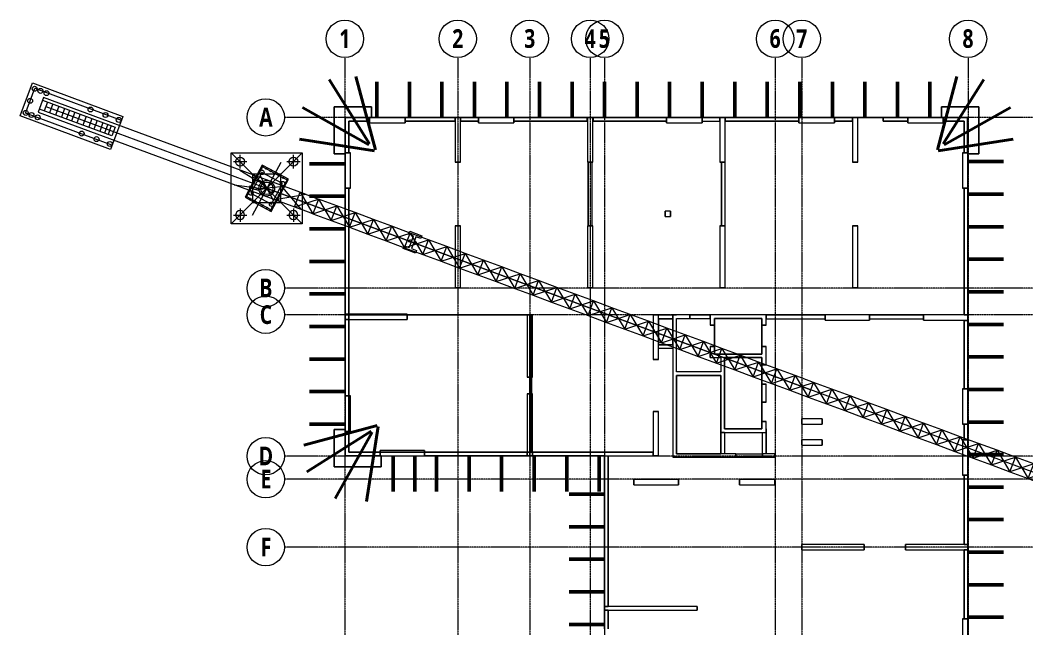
# Model space of a CAD drawing. Header units: millimetres. Extents: x -41779 to 122129, y -6962 to 59838.
# Drawn here: x -41779 to 14843, y 23121 to 57347 of the extents above; entities that cross this region are included whole.
import ezdxf

# ---------------------------------------------------------------- set-up
doc = ezdxf.new("R2010")
doc.units = ezdxf.units.MM
doc.linetypes.add('Grid Line', pattern=[10, 8, -1, 0, -1])
for name, color, linetype, lineweight in [('10-NR-Text', 4, 'Continuous', 5), ('A-DETL', 90, 'Continuous', 5), ('A-FLOR', 192, 'Continuous', 5), ('A-WALL', 113, 'Continuous', 15), ('kp1', 215, 'Continuous', 15), ('S-BEAM', 12, 'Continuous', 15), ('S-GRID', 1, 'Continuous', 5), ('S-GRID-IDEN', 1, 'Continuous', 9), ('Site Planning 180317_dwg', 8, 'Continuous', 5), ('VATLIEU', 32, 'Continuous', 13)]:
    doc.layers.add(name, color=color, linetype=linetype, lineweight=lineweight)
doc.styles.add('Roboto_B', font='Roboto-Bold.ttf', dxfattribs={"width": 0.8, "height": 1050})

# ---------------------------------------------------------------- blocks, each defined once
blk = doc.blocks.new('BMS-SUPPER STRUCTURE_180317_rvt-1-Level 2 -  BRACKET LAYOUT')
at = {"layer": 'A-FLOR', "color": 9}
for p, q in [((-24117, 49831), (-24117, 52481)), ((-24117, 52481), (-22017, 52481)), ((-22017, 52481), (-22017, 51871)), ((10033, 52481), (12133, 52481)), ((10033, 51871), (10033, 52481)), ((12133, 52481), (12133, 49831)), ((-23507, 51871), (-22127, 51871)), ((-23507, 49891), (-23507, 51871)), ((-23507, 49891), (-23507, 51871)), ((-23507, 51871), (-22127, 51871)), ((-22127, 51871), (-20127, 51871)), ((-22017, 51871), (-22127, 51871)), ((-22127, 51871), (-22017, 51871)), ((-20127, 51871), (-17317, 51871)), ((-17317, 51871), (-17017, 51871)), ((-17017, 51871), (-16007, 51871)), ((-16007, 51871), (-14007, 51871)), ((-14007, 51871), (-9880, 51871)), ((-9880, 51871), (-9867, 51871)), ((-9867, 51871), (-9567, 51871)), ((-9567, 51871), (-9554, 51871)), ((-9554, 51871), (-5427, 51871)), ((-5427, 51871), (-3427, 51871)), ((-3427, 51871), (-2417, 51871)), ((-2417, 51871), (-2117, 51871)), ((-2117, 51871), (2023, 51871)), ((2023, 51871), (4023, 51871)), ((4023, 51871), (5033, 51871)), ((5033, 51871), (5333, 51871)), ((5333, 51871), (8143, 51871)), ((8143, 51871), (10143, 51871)), ((10143, 51871), (10033, 51871)), ((10033, 51871), (10143, 51871)), ((10143, 51871), (11523, 51871)), ((11523, 51871), (10143, 51871)), ((10143, 51871), (11523, 51871)), ((11523, 51871), (11523, 49891)), ((11523, 49891), (11523, 51871)), ((11523, 51871), (11523, 49891)), ((-23507, 49831), (-24117, 49831)), ((-23507, 47891), (-23507, 49891)), ((-23507, 49891), (-23507, 49831)), ((-23507, 49831), (-23507, 49891)), ((11523, 49891), (11523, 47891)), ((11523, 49831), (11523, 49891)), ((11523, 49891), (11523, 49831)), ((12133, 49831), (11523, 49831)), ((-23507, 40816), (-23507, 47891)), ((11523, 47891), (11523, 40771)), ((-23507, 40771), (-23507, 40816)), ((-23297, 40771), (-23507, 40771)), ((-20007, 40771), (-23297, 40771)), ((-23297, 40516), (-23297, 40771)), ((-23297, 40771), (-20007, 40771)), ((-13267, 40771), (-20007, 40771)), ((-20007, 40771), (-13267, 40771)), ((-13117, 40771), (-13267, 40771)), ((-13267, 40771), (-13012, 40771)), ((-13117, 37271), (-13117, 40768)), ((-13012, 40768), (-13012, 37271)), ((11523, 40771), (11523, 40471)), ((-23297, 36221), (-23297, 40516)), ((-5067, 40561), (-5877, 40561)), ((-5877, 40561), (-5877, 39091)), ((-5067, 39091), (-5067, 40561)), ((-67, 40571), (-2717, 40571)), ((-2717, 40571), (-2717, 40191)), ((-67, 40191), (-67, 40571)), ((11523, 40471), (11523, 40458)), ((11523, 40458), (11523, 36626)), ((-2717, 40191), (-2717, 38991)), ((-67, 38991), (-67, 40191)), ((-5877, 39091), (-5067, 39091)), ((-2717, 38991), (-2717, 38571)), ((-2717, 38571), (-67, 38571)), ((-67, 38571), (-67, 38991)), ((-67, 38371), (-2167, 38371)), ((-2167, 38371), (-2167, 34371)), ((-67, 37971), (-67, 38371)), ((-67, 36871), (-67, 37971)), ((-2367, 37371), (-4867, 37371)), ((-4867, 37371), (-4867, 32971)), ((-2367, 34171), (-2367, 37371)), ((-13117, 36341), (-13117, 37271)), ((-13012, 37271), (-13012, 36341)), ((-67, 35871), (-67, 36871)), ((-13117, 33051), (-13117, 36341)), ((-13012, 36341), (-13012, 33051)), ((11523, 36626), (11523, 34626)), ((-67, 34771), (-67, 35871)), ((-67, 34371), (-67, 34771)), ((11523, 34626), (11523, 33756)), ((-24117, 32231), (-24117, 34331)), ((-24117, 34331), (-23507, 34331)), ((-23507, 34331), (-23507, 34221)), ((-23507, 34221), (-23507, 34331)), ((-23507, 34221), (-23507, 32841)), ((-23507, 32841), (-23507, 34221)), ((-23297, 33051), (-23297, 34221)), ((-2367, 32971), (-2367, 34171)), ((-2167, 34371), (-67, 34371)), ((11523, 33756), (11523, 31756)), ((-23507, 32841), (-21527, 32841)), ((-21527, 32841), (-23507, 32841)), ((-21527, 33051), (-23297, 33051)), ((-21527, 32841), (-21467, 32841)), ((-21467, 32841), (-21527, 32841)), ((-21467, 32841), (-21467, 32231)), ((-13267, 33051), (-19027, 33051)), ((-13117, 33051), (-13267, 33051)), ((-13117, 32841), (-13117, 33051)), ((-13012, 33051), (-13117, 33051)), ((-12967, 32841), (-13117, 32841)), ((-8907, 32841), (-12967, 32841)), ((-8907, 24386), (-8907, 32841)), ((-4867, 32971), (-2367, 32971)), ((-21467, 32231), (-24117, 32231)), ((11523, 31756), (11523, 27866)), ((11523, 27866), (11523, 27566)), ((11523, 27566), (11523, 23676)), ((-8907, 24176), (-8907, 24386)), ((-8907, 23121), (-8907, 24176)), ((11523, 23676), (11523, 21676))]:
    blk.add_line(p, q, dxfattribs=at)
at = {"layer": 'A-FLOR', "color": 55}
for p, q in [((-22017, 52481), (-24117, 52481)), ((-24117, 52481), (-24117, 49831)), ((-22017, 51871), (-22017, 52481)), ((10033, 52481), (10033, 51871)), ((12133, 52481), (10033, 52481)), ((12133, 49831), (12133, 52481)), ((-23507, 51871), (-23507, 49891)), ((-22127, 51871), (-23507, 51871)), ((-17317, 51871), (-20127, 51871)), ((-16007, 51871), (-17017, 51871)), ((-9867, 51871), (-14007, 51871)), ((-5427, 51871), (-9567, 51871)), ((-2417, 51871), (-3427, 51871)), ((2023, 51871), (-2117, 51871)), ((5033, 51871), (4023, 51871)), ((8143, 51871), (5333, 51871)), ((11523, 51871), (10143, 51871)), ((11523, 49891), (11523, 51871)), ((-24117, 49831), (-23507, 49831)), ((11523, 49831), (12133, 49831)), ((-23507, 47891), (-23507, 40816)), ((11523, 40771), (11523, 47891)), ((-20007, 40771), (-13267, 40771)), ((-13267, 40771), (-20007, 40771)), ((-23297, 40516), (-23297, 36221)), ((-5877, 40561), (-5067, 40561)), ((11523, 36626), (11523, 40471)), ((-2717, 38991), (-2717, 40191)), ((-67, 40191), (-67, 38991)), ((-5067, 39091), (-5877, 39091)), ((-67, 37971), (-67, 36871)), ((-13117, 37271), (-13117, 36341)), ((-13012, 36341), (-13012, 37271)), ((-67, 35871), (-67, 34771)), ((11523, 33756), (11523, 34626)), ((-23507, 34331), (-24117, 34331)), ((-24117, 34331), (-24117, 32231)), ((-23297, 34221), (-23297, 33051)), ((-2367, 34171), (-2367, 32971)), ((-23297, 33051), (-21527, 33051)), ((-21467, 32231), (-21467, 32841)), ((-19027, 33051), (-13267, 33051)), ((-12967, 32841), (-8907, 32841)), ((-8907, 32841), (-8907, 24386)), ((-24117, 32231), (-21467, 32231)), ((11523, 27866), (11523, 31756)), ((11523, 23676), (11523, 27566)), ((-8907, 24176), (-8907, 23121))]:
    blk.add_line(p, q, dxfattribs=at)
at = {"layer": 'A-FLOR', "color": 50}
for p, q in [((-22127, 51871), (-23507, 51871)), ((-23507, 51871), (-23507, 49891)), ((-23297, 34221), (-23297, 36221)), ((-19027, 33051), (-21527, 33051))]:
    blk.add_line(p, q, dxfattribs=at)
at = {"layer": 'A-FLOR', "color": 43}
for p, q in [((-20127, 51871), (-22127, 51871)), ((-17017, 51871), (-17317, 51871)), ((-14007, 51871), (-16007, 51871)), ((-9567, 51871), (-9867, 51871)), ((-3427, 51871), (-5427, 51871)), ((-2117, 51871), (-2417, 51871)), ((4023, 51871), (2023, 51871)), ((5333, 51871), (5033, 51871)), ((10143, 51871), (8143, 51871)), ((-23507, 49891), (-23507, 47891)), ((11523, 47891), (11523, 49891)), ((-23507, 40816), (-23507, 40771)), ((-23507, 40771), (-20007, 40771)), ((-20007, 40771), (-23297, 40771)), ((-23297, 40771), (-23297, 40516)), ((-13267, 40771), (-13117, 40771)), ((-13012, 40771), (-13267, 40771)), ((-13117, 40771), (-13117, 37271)), ((-13012, 37271), (-13012, 40771)), ((11523, 40471), (11523, 40771)), ((-5877, 39091), (-5877, 40561)), ((-5067, 40561), (-5067, 39091)), ((-2717, 40191), (-2717, 40571)), ((-2717, 40571), (-67, 40571)), ((-67, 40571), (-67, 40191)), ((-2717, 38571), (-2717, 38991)), ((-67, 38571), (-2717, 38571)), ((-67, 38991), (-67, 38571)), ((-2167, 34371), (-2167, 38371)), ((-2167, 38371), (-67, 38371)), ((-67, 38371), (-67, 37971)), ((-4867, 32971), (-4867, 37371)), ((-4867, 37371), (-2367, 37371)), ((-2367, 37371), (-2367, 34171)), ((-67, 36871), (-67, 35871)), ((-13117, 36341), (-13117, 32841)), ((-13012, 33051), (-13012, 36341)), ((11523, 34626), (11523, 36626)), ((-23297, 36221), (-23297, 34221)), ((-67, 34771), (-67, 34371)), ((-67, 34371), (-2167, 34371)), ((11523, 31756), (11523, 33756)), ((-21527, 33051), (-19027, 33051)), ((-13267, 33051), (-13012, 33051)), ((-13117, 32841), (-12967, 32841)), ((-2367, 32971), (-4867, 32971)), ((11523, 27566), (11523, 27866)), ((-8907, 24386), (-8907, 24176)), ((11523, 21676), (11523, 23676)), ((-8907, 23121), (-8907, 21121))]:
    blk.add_line(p, q, dxfattribs=at)
at = {"layer": 'A-WALL', "color": 8, "lineweight": 18}
for p, q in [((-20127, 51871), (-22127, 51871)), ((-22127, 51871), (-22127, 51571)), ((-22127, 51571), (-20127, 51571)), ((-20127, 51571), (-20127, 51871)), ((-17017, 51871), (-17317, 51871)), ((-17317, 51871), (-17317, 49371)), ((-17017, 49371), (-17017, 51871)), ((-14007, 51871), (-16007, 51871)), ((-16007, 51871), (-16007, 51571)), ((-16007, 51571), (-14007, 51571)), ((-14007, 51571), (-14007, 51871)), ((-9567, 51871), (-9867, 51871)), ((-9867, 51871), (-9867, 49371)), ((-9567, 49371), (-9567, 51871)), ((-3427, 51871), (-5427, 51871)), ((-5427, 51871), (-5427, 51571)), ((-5427, 51571), (-3427, 51571)), ((-3427, 51571), (-3427, 51871)), ((-2117, 51871), (-2417, 51871)), ((-2417, 51871), (-2417, 49371)), ((-2117, 49371), (-2117, 51871)), ((4023, 51871), (2023, 51871)), ((2023, 51871), (2023, 51571)), ((2023, 51571), (4023, 51571)), ((4023, 51571), (4023, 51871)), ((5333, 51871), (5033, 51871)), ((5033, 51871), (5033, 49371)), ((5333, 49371), (5333, 51871)), ((10143, 51871), (8143, 51871)), ((8143, 51871), (8143, 51571)), ((8143, 51571), (10143, 51571)), ((10143, 51571), (10143, 51871)), ((-23207, 49891), (-23507, 49891)), ((-23507, 49891), (-23507, 47891)), ((-23207, 47891), (-23207, 49891)), ((11523, 49891), (11223, 49891)), ((11223, 49891), (11223, 47891)), ((11523, 47891), (11523, 49891)), ((-17317, 49371), (-17017, 49371)), ((-9867, 49371), (-9567, 49371)), ((-2417, 49371), (-2117, 49371)), ((5033, 49371), (5333, 49371)), ((-23507, 47891), (-23207, 47891)), ((11223, 47891), (11523, 47891)), ((-5207, 46601), (-5507, 46601)), ((-5507, 46601), (-5507, 46301)), ((-5207, 46301), (-5207, 46601)), ((-5507, 46301), (-5207, 46301)), ((-17017, 45791), (-17317, 45791)), ((-17317, 45791), (-17317, 42291)), ((-17017, 42291), (-17017, 45791)), ((-9567, 45791), (-9867, 45791)), ((-9867, 45791), (-9867, 42291)), ((-9567, 42291), (-9567, 45791)), ((-2117, 45791), (-2417, 45791)), ((-2417, 45791), (-2417, 42291)), ((-2117, 42291), (-2117, 45791)), ((5333, 45791), (5033, 45791)), ((5033, 45791), (5033, 42291)), ((5333, 42291), (5333, 45791)), ((-17317, 42291), (-17017, 42291)), ((-9867, 42291), (-9567, 42291)), ((-2417, 42291), (-2117, 42291)), ((5033, 42291), (5333, 42291)), ((-20007, 40816), (-23507, 40816)), ((-23507, 40816), (-23507, 40516)), ((-20007, 40516), (-20007, 40816)), ((-12967, 40771), (-13267, 40771)), ((-13267, 40771), (-13267, 37271)), ((-12967, 37271), (-12967, 40771)), ((-5877, 40771), (-6177, 40771)), ((-6177, 40771), (-6177, 38271)), ((-5877, 38271), (-5877, 40771)), ((-4867, 40771), (-5067, 40771)), ((-5067, 40771), (-5067, 37571)), ((-4117, 40771), (-4867, 40771)), ((-4117, 40571), (-4117, 40771)), ((183, 40771), (-2967, 40771)), ((-2967, 40771), (-2967, 40571)), ((183, 40571), (183, 40771)), ((5993, 40771), (3493, 40771)), ((3493, 40771), (3493, 40471)), ((5993, 40471), (5993, 40771)), ((11523, 40771), (9023, 40771)), ((9023, 40771), (9023, 40471)), ((11523, 40471), (11523, 40771)), ((-23507, 40516), (-20007, 40516)), ((-4867, 37571), (-4867, 40571)), ((-4867, 40571), (-4117, 40571)), ((-2967, 40571), (-2967, 40191)), ((-2717, 40571), (-67, 40571)), ((-2717, 40191), (-2717, 40571)), ((-67, 40571), (-67, 40191)), ((183, 40191), (183, 40571)), ((3493, 40471), (5993, 40471)), ((9023, 40471), (11523, 40471)), ((-2967, 40191), (-2717, 40191)), ((-67, 40191), (183, 40191)), ((-2717, 38991), (-2967, 38991)), ((-2967, 38991), (-2967, 38571)), ((-2967, 38571), (-2967, 38371)), ((-2717, 38571), (-2717, 38991)), ((-67, 38571), (-2717, 38571)), ((183, 38991), (-67, 38991)), ((-67, 38991), (-67, 38571)), ((183, 37971), (183, 38991)), ((-6177, 38271), (-5877, 38271)), ((-2967, 38371), (-2367, 38371)), ((-2367, 38371), (-2367, 37571)), ((-2167, 34371), (-2167, 38371)), ((-2167, 38371), (-67, 38371)), ((-67, 38371), (-67, 37971)), ((-67, 37971), (183, 37971)), ((-5067, 37571), (-5067, 32771)), ((-2367, 37571), (-4867, 37571)), ((-4867, 32971), (-4867, 37371)), ((-4867, 37371), (-2367, 37371)), ((-2367, 37371), (-2367, 34171)), ((-13267, 37271), (-12967, 37271)), ((183, 36871), (-67, 36871)), ((-67, 36871), (-67, 35871)), ((183, 35871), (183, 36871)), ((-12967, 36341), (-13267, 36341)), ((-13267, 36341), (-13267, 32841)), ((-12967, 32841), (-12967, 36341)), ((11223, 36626), (11223, 34626)), ((11523, 36626), (11223, 36626)), ((11523, 34626), (11523, 36626)), ((-23207, 36221), (-23507, 36221)), ((-23507, 36221), (-23507, 34221)), ((-23207, 34221), (-23207, 36221)), ((-67, 35871), (183, 35871)), ((-5877, 35341), (-6177, 35341)), ((-6177, 35341), (-6177, 32841)), ((-5877, 32841), (-5877, 35341)), ((183, 34771), (-67, 34771)), ((-67, 34771), (-67, 34371)), ((183, 34371), (183, 34771)), ((3333, 34926), (2193, 34926)), ((2193, 34926), (2193, 34626)), ((2193, 34626), (3333, 34626)), ((3333, 34626), (3333, 34926)), ((11223, 34626), (11523, 34626)), ((-23507, 34221), (-23207, 34221)), ((-2367, 34171), (-2167, 34171)), ((-67, 34371), (-2167, 34371)), ((-2167, 34171), (183, 34171)), ((183, 34171), (183, 34371)), ((3333, 33756), (2193, 33756)), ((2193, 33756), (2193, 33456)), ((2193, 33456), (3333, 33456)), ((3333, 33456), (3333, 33756)), ((11223, 33756), (11223, 31756)), ((11523, 33756), (11223, 33756)), ((11523, 31756), (11523, 33756)), ((-19027, 33141), (-21527, 33141)), ((-21527, 33141), (-21527, 32841)), ((-21527, 32841), (-19027, 32841)), ((-19027, 32841), (-19027, 33141)), ((-13267, 32841), (-12967, 32841)), ((-6177, 32841), (-5877, 32841)), ((-1517, 32971), (-4867, 32971)), ((-1517, 32771), (-1517, 32971)), ((673, 32971), (-22, 32971)), ((-22, 32971), (-22, 32771)), ((673, 32771), (673, 32971)), ((-5067, 32771), (-4867, 32771)), ((-4867, 32771), (-1517, 32771)), ((-22, 32771), (673, 32771)), ((11223, 31756), (11523, 31756)), ((-4757, 31521), (-7257, 31521)), ((-7257, 31521), (-7257, 31221)), ((-7257, 31221), (-4757, 31221)), ((-4757, 31221), (-4757, 31521)), ((673, 31521), (-1327, 31521)), ((-1327, 31521), (-1327, 31221)), ((-1327, 31221), (673, 31221)), ((673, 31221), (673, 31521)), ((5693, 27866), (2193, 27866)), ((2193, 27866), (2193, 27566)), ((5693, 27566), (5693, 27866)), ((11523, 27866), (8023, 27866)), ((8023, 27866), (8023, 27566)), ((11523, 27566), (11523, 27866)), ((2193, 27566), (5693, 27566)), ((8023, 27566), (11523, 27566)), ((-3707, 24386), (-8907, 24386)), ((-8907, 24386), (-8907, 24176)), ((-3707, 24176), (-3707, 24386)), ((-8907, 24176), (-3707, 24176)), ((11223, 23676), (11223, 21676)), ((11523, 23676), (11223, 23676)), ((11523, 21676), (11523, 23676))]:
    blk.add_line(p, q, dxfattribs=at)
at = {"layer": 'A-WALL', "color": 253, "lineweight": 13}
for p, q in [((-22127, 51571), (-22127, 51871)), ((-20127, 51871), (-22127, 51871)), ((-22127, 51571), (-20127, 51571)), ((-20127, 51871), (-20127, 51571)), ((-17317, 51871), (-17017, 51871)), ((-17317, 51871), (-17317, 49371)), ((-17017, 49371), (-17017, 51871)), ((-16007, 51571), (-16007, 51871)), ((-14007, 51871), (-16007, 51871)), ((-16007, 51571), (-14007, 51571)), ((-14007, 51871), (-14007, 51571)), ((-9867, 51871), (-9567, 51871)), ((-9867, 51871), (-9867, 49371)), ((-9567, 49371), (-9567, 51871)), ((-5427, 51571), (-5427, 51871)), ((-3427, 51871), (-5427, 51871)), ((-5427, 51571), (-3427, 51571)), ((-3427, 51871), (-3427, 51571)), ((-2417, 51871), (-2117, 51871)), ((-2417, 51871), (-2417, 49371)), ((-2117, 49371), (-2117, 51871)), ((2023, 51571), (2023, 51871)), ((4023, 51871), (2023, 51871)), ((2023, 51571), (4023, 51571)), ((4023, 51871), (4023, 51571)), ((5033, 51871), (5333, 51871)), ((5033, 51871), (5033, 49371)), ((5333, 49371), (5333, 51871)), ((8143, 51571), (8143, 51871)), ((10143, 51871), (8143, 51871)), ((8143, 51571), (10143, 51571)), ((10143, 51871), (10143, 51571)), ((-23507, 49891), (-23207, 49891)), ((-23507, 49891), (-23507, 47891)), ((-23207, 47891), (-23207, 49891)), ((11223, 49891), (11523, 49891)), ((11223, 49891), (11223, 47891)), ((11523, 47891), (11523, 49891)), ((-17017, 49371), (-17317, 49371)), ((-9567, 49371), (-9867, 49371)), ((-2117, 49371), (-2417, 49371)), ((5333, 49371), (5033, 49371)), ((-23207, 47891), (-23507, 47891)), ((11523, 47891), (11223, 47891)), ((-5507, 46301), (-5507, 46601)), ((-5207, 46601), (-5507, 46601)), ((-5207, 46601), (-5207, 46301)), ((-5507, 46301), (-5207, 46301)), ((-17317, 45791), (-17017, 45791)), ((-17317, 45791), (-17317, 42291)), ((-17017, 42291), (-17017, 45791)), ((-9867, 45791), (-9567, 45791)), ((-9867, 45791), (-9867, 42291)), ((-9567, 42291), (-9567, 45791)), ((-2417, 45791), (-2117, 45791)), ((-2417, 45791), (-2417, 42291)), ((-2117, 42291), (-2117, 45791)), ((5033, 45791), (5333, 45791)), ((5033, 45791), (5033, 42291)), ((5333, 42291), (5333, 45791)), ((-17017, 42291), (-17317, 42291)), ((-9567, 42291), (-9867, 42291)), ((-2117, 42291), (-2417, 42291)), ((5333, 42291), (5033, 42291)), ((-23507, 40516), (-23507, 40816)), ((-20007, 40816), (-23507, 40816)), ((-20007, 40816), (-20007, 40516)), ((-13267, 40771), (-12967, 40771)), ((-13267, 40771), (-13267, 37271)), ((-12967, 37271), (-12967, 40771)), ((-6177, 40771), (-5877, 40771)), ((-6177, 40771), (-6177, 38271)), ((-5877, 38271), (-5877, 40771)), ((-5067, 40771), (-4867, 40771)), ((-5067, 40771), (-5067, 37571)), ((-4117, 40771), (-4867, 40771)), ((-4117, 40771), (-4117, 40571)), ((-2967, 40571), (-2967, 40771)), ((183, 40771), (-2967, 40771)), ((183, 40771), (183, 40571)), ((3493, 40471), (3493, 40771)), ((5993, 40771), (3493, 40771)), ((5993, 40771), (5993, 40471)), ((9023, 40471), (9023, 40771)), ((11523, 40771), (9023, 40771)), ((11523, 40771), (11523, 40471)), ((-23507, 40516), (-20007, 40516)), ((-4867, 37571), (-4867, 40571)), ((-4867, 40571), (-4117, 40571)), ((-2967, 40571), (-2967, 40191)), ((-2717, 40571), (-67, 40571)), ((-2717, 40191), (-2717, 40571)), ((-67, 40571), (-67, 40191)), ((183, 40191), (183, 40571)), ((3493, 40471), (5993, 40471)), ((9023, 40471), (11523, 40471)), ((-2717, 40191), (-2967, 40191)), ((183, 40191), (-67, 40191)), ((-2967, 38991), (-2717, 38991)), ((-2967, 38991), (-2967, 38571)), ((-2967, 38371), (-2967, 38571)), ((-2717, 38571), (-2717, 38991)), ((-67, 38571), (-2717, 38571)), ((-67, 38991), (183, 38991)), ((-67, 38991), (-67, 38571)), ((183, 37971), (183, 38991)), ((-5877, 38271), (-6177, 38271)), ((-2967, 38371), (-2367, 38371)), ((-2367, 38371), (-2367, 37571)), ((-2167, 34371), (-2167, 38371)), ((-2167, 38371), (-67, 38371)), ((-67, 38371), (-67, 37971)), ((183, 37971), (-67, 37971)), ((-5067, 37571), (-5067, 32771)), ((-2367, 37571), (-4867, 37571)), ((-4867, 32971), (-4867, 37371)), ((-4867, 37371), (-2367, 37371)), ((-2367, 37371), (-2367, 34171)), ((-12967, 37271), (-13267, 37271)), ((-67, 36871), (183, 36871)), ((-67, 36871), (-67, 35871)), ((183, 35871), (183, 36871)), ((-13267, 36341), (-12967, 36341)), ((-13267, 36341), (-13267, 32841)), ((-12967, 32841), (-12967, 36341)), ((11223, 36626), (11223, 34626)), ((11223, 36626), (11523, 36626)), ((11523, 34626), (11523, 36626)), ((-23507, 36221), (-23207, 36221)), ((-23507, 36221), (-23507, 34221)), ((-23207, 34221), (-23207, 36221)), ((183, 35871), (-67, 35871)), ((-6177, 35341), (-5877, 35341)), ((-6177, 35341), (-6177, 32841)), ((-5877, 32841), (-5877, 35341)), ((-67, 34771), (183, 34771)), ((-67, 34771), (-67, 34371)), ((183, 34371), (183, 34771)), ((2193, 34626), (2193, 34926)), ((3333, 34926), (2193, 34926)), ((2193, 34626), (3333, 34626)), ((3333, 34926), (3333, 34626)), ((11523, 34626), (11223, 34626)), ((-23207, 34221), (-23507, 34221)), ((-2167, 34171), (-2367, 34171)), ((-67, 34371), (-2167, 34371)), ((-2167, 34171), (183, 34171)), ((183, 34371), (183, 34171)), ((2193, 33456), (2193, 33756)), ((3333, 33756), (2193, 33756)), ((2193, 33456), (3333, 33456)), ((3333, 33756), (3333, 33456)), ((11223, 33756), (11223, 31756)), ((11223, 33756), (11523, 33756)), ((11523, 31756), (11523, 33756)), ((-19027, 33141), (-21527, 33141)), ((-21527, 32841), (-21527, 33141)), ((-21527, 32841), (-19027, 32841)), ((-19027, 33141), (-19027, 32841)), ((-12967, 32841), (-13267, 32841)), ((-5877, 32841), (-6177, 32841)), ((-1517, 32971), (-4867, 32971)), ((-1517, 32971), (-1517, 32771)), ((-22, 32771), (-22, 32971)), ((673, 32971), (-22, 32971)), ((673, 32971), (673, 32771)), ((-4867, 32771), (-5067, 32771)), ((-4867, 32771), (-1517, 32771)), ((-22, 32771), (673, 32771)), ((11523, 31756), (11223, 31756)), ((-7257, 31221), (-7257, 31521)), ((-4757, 31521), (-7257, 31521)), ((-7257, 31221), (-4757, 31221)), ((-4757, 31521), (-4757, 31221)), ((-1327, 31221), (-1327, 31521)), ((673, 31521), (-1327, 31521)), ((-1327, 31221), (673, 31221)), ((673, 31521), (673, 31221)), ((5693, 27866), (2193, 27866)), ((2193, 27566), (2193, 27866)), ((5693, 27866), (5693, 27566)), ((11523, 27866), (8023, 27866)), ((8023, 27566), (8023, 27866)), ((11523, 27866), (11523, 27566)), ((2193, 27566), (5693, 27566)), ((8023, 27566), (11523, 27566)), ((-8907, 24176), (-8907, 24386)), ((-3707, 24386), (-8907, 24386)), ((-3707, 24386), (-3707, 24176)), ((-8907, 24176), (-3707, 24176)), ((11223, 23676), (11223, 21676)), ((11223, 23676), (11523, 23676)), ((11523, 21676), (11523, 23676))]:
    blk.add_line(p, q, dxfattribs=at)
at = {"layer": 'S-BEAM', "color": 135, "lineweight": 13}
for p, q in [((-23297, 51871), (-23507, 51871)), ((-23507, 51871), (-23507, 49891)), ((-22127, 51871), (-23297, 51871)), ((-23297, 49891), (-23297, 51661)), ((-23297, 51661), (-22127, 51661)), ((-17317, 51871), (-20127, 51871)), ((-20127, 51661), (-17317, 51661)), ((-16007, 51871), (-17017, 51871)), ((-17017, 51661), (-16007, 51661)), ((-9880, 51871), (-14007, 51871)), ((-14007, 51661), (-9880, 51661)), ((-9880, 51871), (-9880, 51661)), ((-9554, 51661), (-9554, 51871)), ((-5427, 51871), (-9554, 51871)), ((-9554, 51661), (-5427, 51661)), ((-2417, 51871), (-3427, 51871)), ((-3427, 51661), (-2417, 51661)), ((2023, 51871), (-2117, 51871)), ((-2117, 51661), (2023, 51661)), ((5033, 51861), (4023, 51861)), ((4023, 51661), (5033, 51661)), ((6758, 51661), (6758, 51861)), ((8143, 51861), (6758, 51861)), ((6758, 51661), (8143, 51661)), ((11513, 51861), (10143, 51861)), ((10143, 51661), (11313, 51661)), ((11313, 51661), (11313, 49891)), ((11513, 51661), (11513, 51861)), ((11513, 49891), (11513, 51661)), ((-9822, 49371), (-9822, 45791)), ((-9612, 45791), (-9612, 49371)), ((-2327, 49371), (-2327, 45791)), ((-2117, 45791), (-2117, 49371)), ((-23507, 47891), (-23507, 40816)), ((-23297, 40816), (-23297, 47891)), ((11313, 47891), (11313, 45981)), ((11313, 45981), (11313, 40771)), ((11523, 40771), (11523, 45981)), ((3493, 40771), (183, 40771)), ((9023, 40771), (5993, 40771)), ((-23507, 36221), (-23507, 40516)), ((-23297, 40516), (-23297, 36221)), ((183, 40561), (3493, 40561)), ((5993, 40561), (9023, 40561)), ((11313, 40458), (11523, 40458)), ((11313, 40458), (11313, 36626)), ((11523, 36626), (11523, 40458)), ((11313, 34626), (11313, 33756)), ((11523, 33756), (11523, 34626)), ((-23507, 34221), (-23507, 33051)), ((-23297, 33051), (-23297, 34221)), ((-23507, 33051), (-23507, 32841)), ((-23507, 32841), (-21527, 32841)), ((-21527, 33051), (-23297, 33051)), ((-19027, 33051), (-13267, 33051)), ((-13267, 32841), (-19027, 32841)), ((-6177, 33051), (-12967, 33051)), ((-12967, 32841), (-8907, 32841)), ((-8907, 32841), (-8907, 24386)), ((-8697, 24386), (-8697, 32841)), ((-8697, 32841), (-6177, 32841)), ((11313, 31756), (11313, 27866)), ((11523, 27866), (11523, 31756)), ((11313, 27566), (11313, 23676)), ((11523, 23676), (11523, 27566)), ((-8907, 24176), (-8907, 23121)), ((-8697, 23121), (-8697, 24176))]:
    blk.add_line(p, q, dxfattribs=at)
at = {"layer": 'S-BEAM', "color": 10, "lineweight": 13}
for p, q in [((-23507, 51871), (-23507, 49891)), ((-23507, 51871), (-23297, 51871)), ((-22127, 51871), (-23297, 51871)), ((-22127, 51661), (-22127, 51871)), ((-20127, 51871), (-20127, 51661)), ((-17317, 51871), (-17317, 51661)), ((-17017, 51661), (-17017, 51871)), ((-16007, 51661), (-16007, 51871)), ((-3427, 51871), (-3427, 51661)), ((-2417, 51871), (-2417, 51661)), ((-2117, 51661), (-2117, 51871)), ((4023, 51861), (4023, 51661)), ((5033, 51861), (5033, 51661)), ((8143, 51661), (8143, 51861)), ((10143, 51861), (10143, 51661)), ((-23507, 49891), (-23297, 49891)), ((11313, 49891), (11513, 49891)), ((-9612, 49371), (-9822, 49371)), ((-2117, 49371), (-2327, 49371)), ((11513, 47891), (11313, 47891)), ((-9822, 45791), (-9612, 45791)), ((-2327, 45791), (-2117, 45791)), ((-5877, 40561), (-5877, 40771)), ((-5067, 40561), (-5067, 40771)), ((3493, 40561), (3493, 40771)), ((5993, 40771), (5993, 40561)), ((9023, 40561), (9023, 40771)), ((183, 40571), (183, 40561)), ((-5877, 38881), (-5877, 39091)), ((-5067, 39091), (-5067, 38881)), ((11313, 36626), (11523, 36626)), ((11313, 34626), (11523, 34626)), ((-17, 34171), (183, 34171)), ((11313, 33756), (11523, 33756)), ((-12967, 32841), (-12967, 33051)), ((-6177, 33051), (-6177, 32841)), ((-2167, 32971), (-2367, 32971)), ((11523, 31756), (11313, 31756)), ((11523, 27866), (11313, 27866)), ((11313, 27566), (11523, 27566)), ((-8907, 24176), (-8697, 24176)), ((11313, 23676), (11523, 23676))]:
    blk.add_line(p, q, dxfattribs=at)
at = {"layer": 'S-BEAM', "color": 254, "lineweight": 13}
for p, q in [((-23297, 51661), (-23297, 49891)), ((-22127, 51661), (-23297, 51661)), ((-17317, 51871), (-20127, 51871)), ((-17317, 51661), (-20127, 51661)), ((-16007, 51871), (-17017, 51871)), ((-16007, 51661), (-17017, 51661)), ((-14007, 51871), (-14007, 51661)), ((-9880, 51871), (-14007, 51871)), ((-9880, 51661), (-14007, 51661)), ((-9880, 51661), (-9880, 51871)), ((-9554, 51871), (-9554, 51661)), ((-5427, 51871), (-9554, 51871)), ((-5427, 51661), (-9554, 51661)), ((-5427, 51871), (-5427, 51661)), ((-3427, 51871), (-2417, 51871)), ((-3427, 51661), (-2417, 51661)), ((2023, 51871), (-2117, 51871)), ((2023, 51661), (-2117, 51661)), ((2023, 51661), (2023, 51871)), ((5033, 51861), (4023, 51861)), ((5033, 51661), (4023, 51661)), ((6758, 51861), (6758, 51661)), ((8143, 51861), (6758, 51861)), ((8143, 51661), (6758, 51661)), ((11508, 51861), (10143, 51861)), ((11313, 51661), (10143, 51661)), ((11313, 49891), (11313, 51661)), ((11513, 51856), (11513, 51661)), ((11513, 49891), (11513, 51661)), ((-9822, 45791), (-9822, 49371)), ((-9612, 45791), (-9612, 49371)), ((-2327, 45791), (-2327, 49371)), ((-2117, 45791), (-2117, 49371)), ((-23297, 47891), (-23507, 47891)), ((-23507, 47891), (-23507, 40816)), ((-23297, 47891), (-23297, 40816)), ((11313, 45981), (11313, 47891)), ((11313, 40771), (11313, 45981)), ((11523, 40771), (11523, 45981)), ((-23297, 40816), (-23507, 40816)), ((-5877, 40771), (-5067, 40771)), ((-5877, 40561), (-5877, 40771)), ((-5067, 40771), (-5067, 40561)), ((-4117, 40771), (-4117, 40571)), ((-4117, 40571), (-4117, 40771)), ((-2967, 40771), (-4117, 40771)), ((-2967, 40771), (-2967, 40571)), ((-2967, 40771), (-2967, 40571)), ((183, 40771), (183, 40571)), ((183, 40771), (3493, 40771)), ((5993, 40771), (9023, 40771)), ((11523, 40771), (11313, 40771)), ((-23507, 40516), (-23297, 40516)), ((-23297, 40516), (-23297, 36221)), ((-5877, 40561), (-5067, 40561)), ((-4117, 40571), (-4117, 40561)), ((-2967, 40561), (-4117, 40561)), ((-2967, 40570), (-2967, 40561)), ((-2967, 40570), (-2967, 40561)), ((183, 40561), (3493, 40561)), ((5993, 40561), (9023, 40561)), ((11523, 40458), (11313, 40458)), ((11313, 36626), (11313, 40458)), ((11523, 36626), (11523, 40458)), ((-5067, 39091), (-5877, 39091)), ((-5877, 38881), (-5877, 39091)), ((-5067, 39091), (-5067, 38881)), ((-5067, 38881), (-5877, 38881)), ((-23507, 36221), (-23297, 36221)), ((11313, 33756), (11313, 34626)), ((11523, 33756), (11523, 34626)), ((-23507, 34221), (-23507, 33051)), ((-23507, 34221), (-23297, 34221)), ((-23297, 34221), (-23297, 33051)), ((-2367, 34171), (-2367, 32971)), ((-2367, 34171), (-2167, 34171)), ((-2167, 34171), (-2367, 34171)), ((-2167, 34171), (-2167, 32971)), ((-17, 32971), (-17, 34171)), ((-17, 34171), (183, 34171)), ((183, 32971), (183, 34171)), ((-23507, 32841), (-23507, 33051)), ((-23507, 32841), (-21527, 32841)), ((-23297, 33051), (-21527, 33051)), ((-21527, 33051), (-21527, 32841)), ((-19027, 33051), (-19027, 32841)), ((-19027, 33051), (-13267, 33051)), ((-13267, 33051), (-13267, 32841)), ((-12967, 33051), (-6177, 33051)), ((-12967, 32841), (-8907, 32841)), ((-8907, 32841), (-8907, 24386)), ((-8697, 32841), (-8697, 24386)), ((-8697, 32841), (-6177, 32841)), ((-2167, 32971), (-2367, 32971)), ((-1517, 32971), (-1517, 32771)), ((-1517, 32971), (-22, 32971)), ((-22, 32971), (-22, 32771)), ((-22, 32771), (-22, 32971)), ((183, 32971), (-17, 32971)), ((183, 32971), (-17, 32971)), ((-1517, 32771), (-22, 32771)), ((11313, 27866), (11313, 31756)), ((11523, 27866), (11523, 31756)), ((11313, 23676), (11313, 27566)), ((11523, 23676), (11523, 27566)), ((-8697, 24386), (-8907, 24386)), ((-8907, 24176), (-8907, 23121)), ((-8697, 24176), (-8697, 23121))]:
    blk.add_line(p, q, dxfattribs=at)
at = {"layer": 'S-BEAM', "color": 253, "lineweight": 13}
for p, q in [((-22127, 51871), (-22127, 51661)), ((-20127, 51661), (-20127, 51871)), ((-17317, 51661), (-17317, 51871)), ((-17017, 51871), (-17017, 51661)), ((-16007, 51871), (-16007, 51661)), ((-14007, 51661), (-14007, 51871)), ((-5427, 51661), (-5427, 51871)), ((-3427, 51661), (-3427, 51871)), ((-2417, 51661), (-2417, 51871)), ((-2117, 51871), (-2117, 51661)), ((2023, 51871), (2023, 51661)), ((4023, 51661), (4023, 51861)), ((5033, 51661), (5033, 51861)), ((8143, 51861), (8143, 51661)), ((10143, 51661), (10143, 51861)), ((-23297, 49891), (-23507, 49891)), ((11513, 49891), (11313, 49891)), ((-9822, 49371), (-9612, 49371)), ((-2327, 49371), (-2117, 49371)), ((-23507, 47891), (-23297, 47891)), ((11313, 47891), (11513, 47891)), ((-9612, 45791), (-9822, 45791)), ((-2117, 45791), (-2327, 45791)), ((-23507, 40816), (-23297, 40816)), ((-5877, 40771), (-5067, 40771)), ((-4117, 40771), (-2967, 40771)), ((183, 40571), (183, 40771)), ((3493, 40771), (3493, 40561)), ((5993, 40561), (5993, 40771)), ((9023, 40771), (9023, 40561)), ((11313, 40771), (11523, 40771)), ((-23507, 40516), (-23507, 36221)), ((-23297, 40516), (-23507, 40516)), ((-5067, 40561), (-5877, 40561)), ((-4117, 40561), (-4117, 40571)), ((-2967, 40561), (-4117, 40561)), ((183, 40561), (183, 40571)), ((-5877, 39091), (-5067, 39091)), ((-5067, 38881), (-5877, 38881)), ((11523, 36626), (11313, 36626)), ((-23297, 36221), (-23507, 36221)), ((11523, 34626), (11313, 34626)), ((-23297, 34221), (-23507, 34221)), ((-2367, 32971), (-2367, 34171)), ((-2167, 34171), (-2167, 32971)), ((-17, 32971), (-17, 34171)), ((183, 34171), (183, 32971)), ((11523, 33756), (11313, 33756)), ((-21527, 32841), (-21527, 33051)), ((-19027, 32841), (-19027, 33051)), ((-19027, 32841), (-13267, 32841)), ((-13267, 32841), (-13267, 33051)), ((-12967, 33051), (-12967, 32841)), ((-6177, 32841), (-6177, 33051)), ((-1517, 32771), (-1517, 32971)), ((-1517, 32971), (-22, 32971)), ((-22, 32771), (-1517, 32771)), ((11313, 31756), (11523, 31756)), ((11313, 27866), (11523, 27866)), ((11523, 27566), (11313, 27566)), ((-8907, 24386), (-8697, 24386)), ((-8697, 24176), (-8907, 24176)), ((11523, 23676), (11313, 23676))]:
    blk.add_line(p, q, dxfattribs=at)
blk = doc.blocks.new('Site Planning 180317_dwg_coc-985133-Level 2 -  BRACKET LAYOUT')
at = {"layer": 'kp1', "color": 7}
for p, q in [((87062, 53568), (87062, 55068)), ((86312, 54318), (87812, 54318))]:
    blk.add_line(p, q, dxfattribs=at)
blk.add_circle((87062, 54318), 500, dxfattribs=at)
blk = doc.blocks.new('Site Planning 180317_dwg_coc-985134-Level 2 -  BRACKET LAYOUT')
at = {"layer": 'kp1', "color": 7}
for p, q in [((87062, 53568), (87062, 55068)), ((86312, 54318), (87812, 54318))]:
    blk.add_line(p, q, dxfattribs=at)
blk.add_circle((87062, 54318), 500, dxfattribs=at)
blk = doc.blocks.new('Site Planning 180317_dwg_MONGCAUTHAP-985135-Level 2 -  BRACKET LAYOUT')
at = {"layer": '10-NR-Text', "color": 131}
blk.add_line((90562, 53818), (86562, 57818), dxfattribs=at)
at = {"layer": '10-NR-Text', "color": 131, "flags": 128}
blk.add_lwpolyline([(86562, 53818), (86562, 57818), (90562, 57818), (90562, 53818), (86562, 53818), (90562, 57818)], dxfattribs=at)
blk.add_lwpolyline([(87762, 55018), (89362, 55018), (89362, 56618), (87762, 56618)], close=True, dxfattribs=at)
at = {"xscale": 0.5, "yscale": 0.5, "zscale": 0.5}
for p in [(43531, 30159), (46531, 30159)]:
    blk.add_blockref('Site Planning 180317_dwg_coc-985133-Level 2 -  BRACKET LAYOUT', p, dxfattribs=at)
at = {"extrusion": (0, 0, -1), "xscale": 0.5, "yscale": 0.5, "zscale": -0.5, "rotation": 180}
for p in [(-43531, 81477), (-46531, 81477)]:
    blk.add_blockref('Site Planning 180317_dwg_coc-985134-Level 2 -  BRACKET LAYOUT', p, dxfattribs=at)
blk = doc.blocks.new('Site Planning 180317_dwg_ff-985136-Level 2 -  BRACKET LAYOUT')
blk.add_blockref('Site Planning 180317_dwg_MONGCAUTHAP-985135-Level 2 -  BRACKET LAYOUT', (5625, 428839))
blk = doc.blocks.new('Site Planning 180317_dwg_TC1-985155-Level 2 -  BRACKET LAYOUT')
at = {"layer": 'VATLIEU', "color": 254}
for p, q in [((1145730, -337190), (1145547, -337684)), ((1145636, -337445), (1188674, -353366)), ((1146028, -337300), (1145845, -337794)), ((1146374, -337428), (1146191, -337923)), ((1146696, -337547), (1146513, -338042)), ((1146811, -338152), (1146994, -337657)), ((1147266, -337758), (1147083, -338252)), ((1147563, -337868), (1147380, -338362)), ((1147910, -337996), (1147727, -338491)), ((1148232, -338115), (1148049, -338610)), ((1148529, -338225), (1148346, -338720)), ((1148851, -338344), (1148668, -338839)), ((1149123, -338445), (1148940, -338940)), ((1149321, -338519), (1149138, -339013)), ((1158850, -340584), (1157237, -343580)), ((1156543, -341014), (1157279, -341471)), ((1157693, -341341), (1158438, -342742)), ((1156237, -341840), (1157097, -341963)), ((1158855, -341967), (1157275, -342116)), ((1157710, -341911), (1209299, -361003)), ((1158837, -341858), (1159976, -343218)), ((1160281, -342392), (1158531, -342683)), ((1159629, -343091), (1160967, -342647)), ((1160661, -343472), (1161998, -343029)), ((1161693, -343854), (1163030, -343410)), ((1162724, -344236), (1164061, -343792)), ((1163756, -344618), (1165093, -344174)), ((1164788, -344999), (1166125, -344556)), ((1165819, -345381), (1167156, -344937)), ((1166100, -344925), (1166225, -344971)), ((1166851, -345763), (1168188, -345319)), ((1167882, -346145), (1169219, -345701)), ((1168914, -346526), (1170251, -346083)), ((1169946, -346908), (1171283, -346465)), ((1170977, -347290), (1172314, -346846)), ((1172009, -347672), (1173346, -347228)), ((1173041, -348054), (1174378, -347610)), ((1174072, -348435), (1175409, -347992)), ((1175104, -348817), (1176441, -348373)), ((1176135, -349199), (1177472, -348755)), ((1177167, -349581), (1178504, -349137)), ((1178199, -349962), (1179536, -349519)), ((1179230, -350344), (1180567, -349900)), ((1180262, -350726), (1181599, -350282)), ((1181294, -351108), (1182631, -350664)), ((1182325, -351490), (1183662, -351046)), ((1183357, -351871), (1184694, -351428)), ((1184388, -352253), (1185725, -351809)), ((1185420, -352635), (1186757, -352191)), ((1186452, -353017), (1187789, -352573)), ((1187483, -353398), (1188820, -352955)), ((1188515, -353780), (1189852, -353336)), ((1189547, -354162), (1190884, -353718)), ((1190578, -354544), (1191915, -354100)), ((1191610, -354926), (1192947, -354482)), ((1192641, -355307), (1193978, -354864)), ((1193673, -355689), (1195010, -355245)), ((1194705, -356071), (1196042, -355627)), ((1195736, -356453), (1197073, -356009)), ((1196768, -356834), (1198105, -356391)), ((1197800, -357216), (1199137, -356772)), ((1198831, -357598), (1200168, -357154)), ((1200168, -357154), (1200894, -358361))]:
    blk.add_line(p, q, dxfattribs=at)
at = {"layer": 'VATLIEU', "color": 254, "flags": 128}
for points in [[(1144194, -337970), (1144881, -336116), (1149964, -337997), (1149277, -339852), (1144194, -337970), (1144881, -336116)], [(1144499, -337826), (1144759, -337123), (1145019, -336420), (1149881, -338220)], [(1149361, -339625), (1144499, -337826), (1144759, -337123)], [(1160280, -342396), (1145500, -336929), (1145210, -337760), (1159974, -343222)], [(1145458, -337089), (1149544, -338601), (1149361, -339095), (1145275, -337583)], [(1158518, -341201), (1157829, -340830), (1157752, -340974), (1157002, -342367), (1156924, -342511), (1157613, -342882)], [(1158518, -341201), (1159206, -341572), (1159129, -341716), (1158378, -343109), (1158301, -343252), (1157613, -342882)], [(1157619, -342108), (1158065, -342041), (1157770, -341701)], [(1159935, -342265), (1160967, -342647), (1160661, -343472), (1159629, -343091), (1159935, -342265), (1160661, -343472), (1161693, -343854), (1161998, -343029), (1160967, -342647)], [(1160967, -342647), (1161693, -343854), (1162724, -344236), (1163030, -343410), (1161998, -343029)], [(1161998, -343029), (1162724, -344236), (1163756, -344618), (1164061, -343792), (1163030, -343410)], [(1163030, -343410), (1163756, -344618), (1164788, -344999), (1165093, -344174), (1164061, -343792)], [(1164061, -343792), (1164788, -344999), (1165819, -345381), (1166125, -344556), (1165093, -344174)], [(1165093, -344174), (1165819, -345381), (1166851, -345763), (1167156, -344937), (1166125, -344556)], [(1166125, -344556), (1166851, -345763), (1167882, -346145), (1168188, -345319), (1167156, -344937)], [(1166179, -345096), (1166053, -345049), (1166097, -344932)], [(1166363, -345022), (1166481, -345066), (1166435, -345191), (1166317, -345147)], [(1167156, -344938), (1167882, -346145), (1168914, -346526), (1169219, -345701), (1168188, -345319)], [(1168188, -345319), (1168914, -346526), (1169946, -346908), (1170251, -346083), (1169220, -345701)], [(1169220, -345701), (1169946, -346908), (1170977, -347290), (1171283, -346465), (1170251, -346083)], [(1170251, -346083), (1170977, -347290), (1172009, -347672), (1172314, -346846), (1171283, -346465)], [(1171283, -346465), (1172009, -347672), (1173041, -348054), (1173346, -347228), (1172314, -346846)], [(1172314, -346846), (1173041, -348054), (1174072, -348435), (1174378, -347610), (1173346, -347228)], [(1173346, -347228), (1174072, -348435), (1175104, -348817), (1175409, -347992), (1174378, -347610)], [(1174378, -347610), (1175104, -348817), (1176135, -349199), (1176441, -348373), (1175409, -347992)], [(1175409, -347992), (1176135, -349199), (1177167, -349581), (1177472, -348755), (1176441, -348373)], [(1176441, -348374), (1177167, -349581), (1178199, -349962), (1178504, -349137), (1177473, -348755)], [(1177473, -348755), (1178199, -349962), (1179230, -350344), (1179536, -349519), (1178504, -349137)], [(1178504, -349137), (1179230, -350344), (1180262, -350726), (1180567, -349900), (1179536, -349519)], [(1179536, -349519), (1180262, -350726), (1181294, -351108), (1181599, -350282), (1180567, -349901)], [(1180567, -349901), (1181294, -351108), (1182325, -351490), (1182631, -350664), (1181599, -350282)], [(1181599, -350282), (1182325, -351490), (1183357, -351871), (1183662, -351046), (1182631, -350664)], [(1182631, -350664), (1183357, -351871), (1184388, -352253), (1184694, -351428), (1183662, -351046)], [(1183662, -351046), (1184388, -352253), (1185420, -352635), (1185725, -351809), (1184694, -351428)], [(1184694, -351428), (1185420, -352635), (1186452, -353017), (1186757, -352191), (1185726, -351809)], [(1185726, -351809), (1186452, -353017), (1187483, -353398), (1187789, -352573), (1186757, -352191)], [(1186757, -352191), (1187483, -353398), (1188515, -353780), (1188820, -352955), (1187789, -352573)], [(1187789, -352573), (1188515, -353780), (1189547, -354162), (1189852, -353336), (1188820, -352955)], [(1188820, -352955), (1189547, -354162), (1190578, -354544), (1190884, -353718), (1189852, -353337)], [(1189852, -353337), (1190578, -354544), (1191610, -354926), (1191915, -354100), (1190884, -353718)], [(1190884, -353718), (1191610, -354926), (1192641, -355307), (1192947, -354482), (1191915, -354100)], [(1191915, -354100), (1192641, -355307), (1193673, -355689), (1193978, -354864), (1192947, -354482)], [(1192947, -354482), (1193673, -355689), (1194705, -356071), (1195010, -355245), (1193979, -354864)], [(1193979, -354864), (1194705, -356071), (1195736, -356453), (1196042, -355627), (1195010, -355245)], [(1195010, -355245), (1195736, -356453), (1196768, -356834), (1197073, -356009), (1196042, -355627)], [(1196042, -355627), (1196768, -356834), (1197800, -357216), (1198105, -356391), (1197073, -356009)], [(1197073, -356009), (1197800, -357216), (1198831, -357598), (1199137, -356772), (1198105, -356391)], [(1198105, -356391), (1198831, -357598), (1199863, -357980), (1200168, -357154), (1199137, -356772)], [(1199137, -356773), (1199863, -357980), (1200894, -358361), (1201200, -357536), (1200168, -357154)], [(1205326, -359063), (1203989, -359507), (1205021, -359888), (1205326, -359063), (1204294, -358681), (1202957, -359125), (1203989, -359507), (1204294, -358681), (1203263, -358299), (1201926, -358743), (1202958, -359125), (1203263, -358299), (1202231, -357918), (1200894, -358361), (1201926, -358743), (1202231, -357918), (1201200, -357536), (1199863, -357980)]]:
    blk.add_lwpolyline(points, dxfattribs=at)
for points in [[(1157578, -342946), (1158315, -343342), (1158593, -342825), (1159288, -341534), (1158552, -341137), (1157816, -340741), (1157120, -342032), (1156842, -342549)], [(1157797, -341147), (1157171, -342310), (1158333, -342936), (1158959, -341773)], [(1157789, -341660), (1157750, -341741), (1157262, -341506), (1157301, -341425)], [(1157607, -342151), (1157631, -342064), (1157107, -341925), (1157084, -342012)], [(1166103, -344455), (1166448, -344582), (1166793, -344710), (1166733, -344871), (1166457, -344769), (1166335, -345098), (1166213, -345428), (1166489, -345530), (1166430, -345691), (1166085, -345563), (1165740, -345435), (1165799, -345275), (1166075, -345377), (1166197, -345047), (1166319, -344718), (1166043, -344615)]]:
    blk.add_lwpolyline(points, close=True, dxfattribs=at)
at = {"layer": 'VATLIEU', "color": 254}
for centre, radius in [((1145010, -336445), 139), ((1145334, -336565), 139), ((1145682, -336694), 139), ((1144759, -337123), 139), ((1144508, -337801), 139), ((1144832, -337921), 139), ((1145180, -338050), 139), ((1148156, -337610), 139), ((1148996, -337920), 139), ((1149743, -338197), 139), ((1147655, -338965), 139), ((1148494, -339276), 139), ((1149241, -339553), 139), ((1157832, -340826), 30), ((1157501, -341440), 30), ((1157643, -341177), 30), ((1157797, -341147), 121), ((1157752, -340974), 30), ((1158042, -340945), 30), ((1158284, -341082), 30), ((1158746, -341331), 30), ((1157234, -341935), 30), ((1157373, -341678), 30), ((1158065, -342041), 440), ((1158065, -342041), 350), ((1158959, -341773), 121), ((1158993, -341458), 30), ((1159019, -341919), 30), ((1159129, -341716), 30), ((1159209, -341567), 30), ((1156922, -342516), 30), ((1157002, -342367), 30), ((1157171, -342310), 121), ((1157112, -342161), 30), ((1158750, -342419), 30), ((1158878, -342181), 30), ((1157137, -342625), 30), ((1157384, -342752), 30), ((1157846, -343001), 30), ((1158088, -343138), 30), ((1158333, -342936), 121), ((1158378, -343109), 30), ((1158489, -342903), 30), ((1158611, -342676), 30), ((1158298, -343257), 30)]:
    blk.add_circle(centre, radius, dxfattribs=at)
blk = doc.blocks.new('Site Planning 180317_dwg-985132-Level 2 -  BRACKET LAYOUT')
for name, p in [('Site Planning 180317_dwg_TC1-985155-Level 2 -  BRACKET LAYOUT', (-242937, -288443)), ('Site Planning 180317_dwg_ff-985136-Level 2 -  BRACKET LAYOUT', (820942, -1115144))]:
    blk.add_blockref(name, p)
blk = doc.blocks.new('Grid - Circle-565542-Level 2 -  BRACKET LAYOUT')
at = {"layer": 'S-GRID-IDEN'}
blk.add_circle((0, 0), 3.5, dxfattribs=at)

msp = doc.modelspace()

# ---------------------------------------------------------------- linework, layer by layer
at = {"layer": 'A-DETL', "lineweight": 40}
for p, q in [((-24399, 54011), (-22120, 50400)), ((-21794, 50056), (-22897, 54181)), ((9810, 50056), (10913, 54181)), ((12415, 54011), (10136, 50400)), ((-22176, 50341), (-25899, 52433)), ((10192, 50341), (13914, 52433)), ((-21841, 50004), (-26060, 50664)), ((9857, 50004), (14076, 50664)), ((-21692, 34554), (-25818, 33451)), ((-25647, 31949), (-22036, 34228)), ((-21977, 34172), (-24069, 30450)), ((-21640, 34507), (-22300, 30288))]:
    msp.add_line(p, q, dxfattribs=at)
at = {"layer": 'A-DETL', "lineweight": 50}
for p, q in [((-21717, 51881), (-21717, 53881)), ((-19887, 51881), (-19887, 53881)), ((-18057, 51881), (-18057, 53881)), ((-16227, 51881), (-16227, 53881)), ((-14397, 51881), (-14397, 53881)), ((-12567, 51881), (-12567, 53881)), ((-10737, 51881), (-10737, 53881)), ((-8907, 51881), (-8907, 53881)), ((-7077, 51881), (-7077, 53881)), ((-5247, 51881), (-5247, 53881)), ((-3417, 51881), (-3417, 53881)), ((-1587, 51881), (-1587, 53881)), ((243, 51881), (243, 53881)), ((2073, 51881), (2073, 53881)), ((3903, 51881), (3903, 53881)), ((5733, 51881), (5733, 53881)), ((7563, 51881), (7563, 53881)), ((9393, 51881), (9393, 53881)), ((-23507, 49271), (-25507, 49271)), ((11533, 49391), (13533, 49391)), ((-23507, 47441), (-25507, 47441)), ((11533, 47561), (13533, 47561)), ((-23507, 45611), (-25507, 45611)), ((11533, 45731), (13533, 45731)), ((-23507, 43781), (-25507, 43781)), ((11533, 43901), (13533, 43901)), ((-23507, 41951), (-25507, 41951)), ((11533, 42071), (13533, 42071)), ((11533, 40241), (13533, 40241)), ((-23507, 40121), (-25507, 40121)), ((-23507, 38291), (-25507, 38291)), ((11533, 38411), (13533, 38411)), ((-23507, 36461), (-25507, 36461)), ((11533, 36581), (13533, 36581)), ((-23507, 34631), (-25507, 34631)), ((11533, 34751), (13533, 34751)), ((-20807, 32841), (-20807, 30841)), ((-19582, 32841), (-19582, 30841)), ((-18357, 32841), (-18357, 30841)), ((-16527, 32841), (-16527, 30841)), ((-14697, 32841), (-14697, 30841)), ((-12867, 32841), (-12867, 30841)), ((-11037, 32841), (-11037, 30841)), ((-9207, 32841), (-9207, 30841)), ((11533, 32921), (13533, 32921)), ((-8907, 30691), (-10907, 30691)), ((11533, 31091), (13533, 31091)), ((11533, 29261), (13533, 29261)), ((-8907, 28861), (-10907, 28861)), ((11533, 27431), (13533, 27431)), ((-8907, 27031), (-10907, 27031)), ((11533, 25601), (13533, 25601)), ((-8907, 25201), (-10907, 25201)), ((-8907, 23371), (-10907, 23371)), ((11533, 23771), (13533, 23771))]:
    msp.add_line(p, q, dxfattribs=at)
at = {"layer": 'S-GRID', "linetype": 'Grid Line'}
for p, q in [((-23517, 55247), (-23517, -1908)), ((-17167, 55247), (-17167, -1908)), ((-13117, 55247), (-13117, -1908)), ((-9717, 55247), (-9717, -1908)), ((-8917, 55247), (-8917, -1908)), ((683, 55247), (683, -1908)), ((2183, 55247), (2183, -1908)), ((11533, 55247), (11533, -1908)), ((76597, 51881), (-26915, 51881)), ((76597, 42281), (-26915, 42281)), ((76597, 40781), (-26915, 40781)), ((76597, 32831), (-26915, 32831)), ((76597, 31531), (-26915, 31531)), ((76597, 27716), (-26915, 27716))]:
    msp.add_line(p, q, dxfattribs=at)

# ---------------------------------------------------------------- block references
at = {"lineweight": 5}
msp.add_blockref('BMS-SUPPER STRUCTURE_180317_rvt-1-Level 2 -  BRACKET LAYOUT', (0, 0), dxfattribs=at)
at = {"layer": 'S-GRID-IDEN', "xscale": 299.9999999999997, "yscale": 299.9999999999997, "zscale": 299.9999999999997}
for p, rotation in [((-23517, 56297), 180), ((-17167, 56297), 180), ((-13117, 56297), 180), ((-9717, 56297), 180), ((-8917, 56297), 180), ((683, 56297), 180), ((2183, 56297), 180), ((11533, 56297), 180), ((-27965, 51881), 90), ((-27965, 42281), 90), ((-27965, 40781), 90), ((-27965, 32831), 90), ((-27965, 31531), 90), ((-27965, 27716), 90)]:
    msp.add_blockref('Grid - Circle-565542-Level 2 -  BRACKET LAYOUT', p, dxfattribs=dict(at, rotation=rotation))
at = {"layer": 'Site Planning 180317_dwg', "color": 254, "lineweight": 13}
msp.add_blockref('Site Planning 180317_dwg-985132-Level 2 -  BRACKET LAYOUT', (-943036, 678377), dxfattribs=at)

# ---------------------------------------------------------------- texts
at = {"layer": 'S-GRID-IDEN', "lineweight": 5, "char_height": 1050, "attachment_point": 2, "line_spacing_factor": 1.016846, "style": 'Roboto_B'}
for s, insert, width in [('\\fRoboto|b1|i0|c0|p2|;\\W.8;1', (-23517, 56839), 807.5), ('\\fRoboto|b1|i0|c0|p2|;\\W.8;2', (-17167, 56839), 807.5), ('\\fRoboto|b1|i0|c0|p2|;\\W.8;3', (-13117, 56839), 807.5), ('\\fRoboto|b1|i0|c0|p2|;\\W.8;4', (-9717, 56839), 807.5), ('\\fRoboto|b1|i0|c0|p2|;\\W.8;5', (-8917, 56839), 807.5), ('\\fRoboto|b1|i0|c0|p2|;\\W.8;6', (683, 56839), 807.5), ('\\fRoboto|b1|i0|c0|p2|;\\W.8;7', (2183, 56839), 807.5), ('\\fRoboto|b1|i0|c0|p2|;\\W.8;8', (11533, 56839), 807.5), ('\\fRoboto|b1|i0|c0|p2|;\\W.8;A', (-27957, 52415), 900.17), ('\\fRoboto|b1|i0|c0|p2|;\\W.8;B', (-27957, 42815), 900.17), ('\\fRoboto|b1|i0|c0|p2|;\\W.8;C', (-27957, 41315), 900.17), ('\\fRoboto|b1|i0|c0|p2|;\\W.8;D', (-27957, 33365), 939.88), ('\\fRoboto|b1|i0|c0|p2|;\\W.8;E', (-27957, 32065), 781.03), ('\\fRoboto|b1|i0|c0|p2|;\\W.8;F', (-27957, 28250), 781.03)]:
    msp.add_mtext(s, dxfattribs=dict(at, insert=insert, width=width))

doc.saveas('drawing.dxf')
